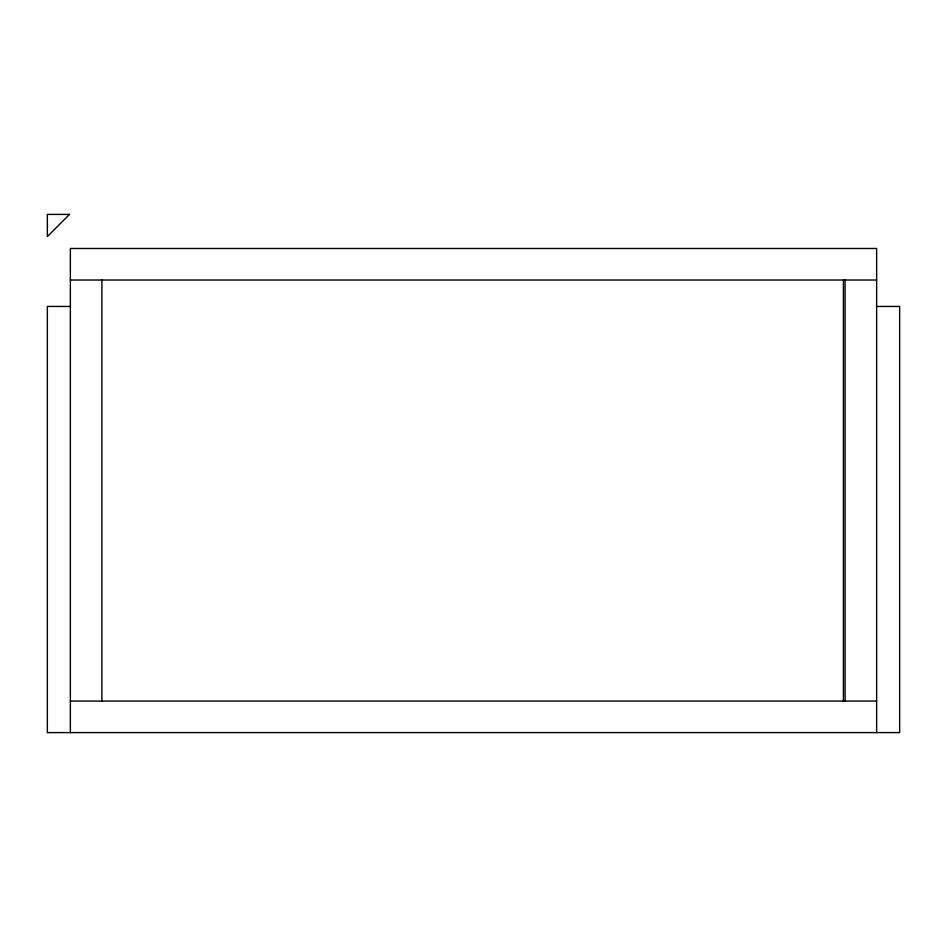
<?xml version="1.0" encoding="UTF-8"?>
<svg xmlns="http://www.w3.org/2000/svg" width="947" height="947" viewBox="0 0 947 947"><rect width="100%" height="100%" fill="white"/><g stroke="black" fill="none" stroke-linecap="round" stroke-linejoin="round"><path stroke-width="1.42" d="M70.362 280.028L876.638 280.028M70.362 306.449L47.35 306.449L47.35 732.599L899.65 732.599L899.65 306.449L876.638 306.449M70.362 701.064L876.638 701.064M876.638 732.599L876.638 248.493L70.362 248.493L70.362 732.599M845.103 280.028L845.103 701.064M843.398 280.028L843.398 701.064M101.897 280.028L101.897 701.064M69.51 214.401L47.35 236.561L47.35 214.401L69.51 214.401"/></g></svg>
